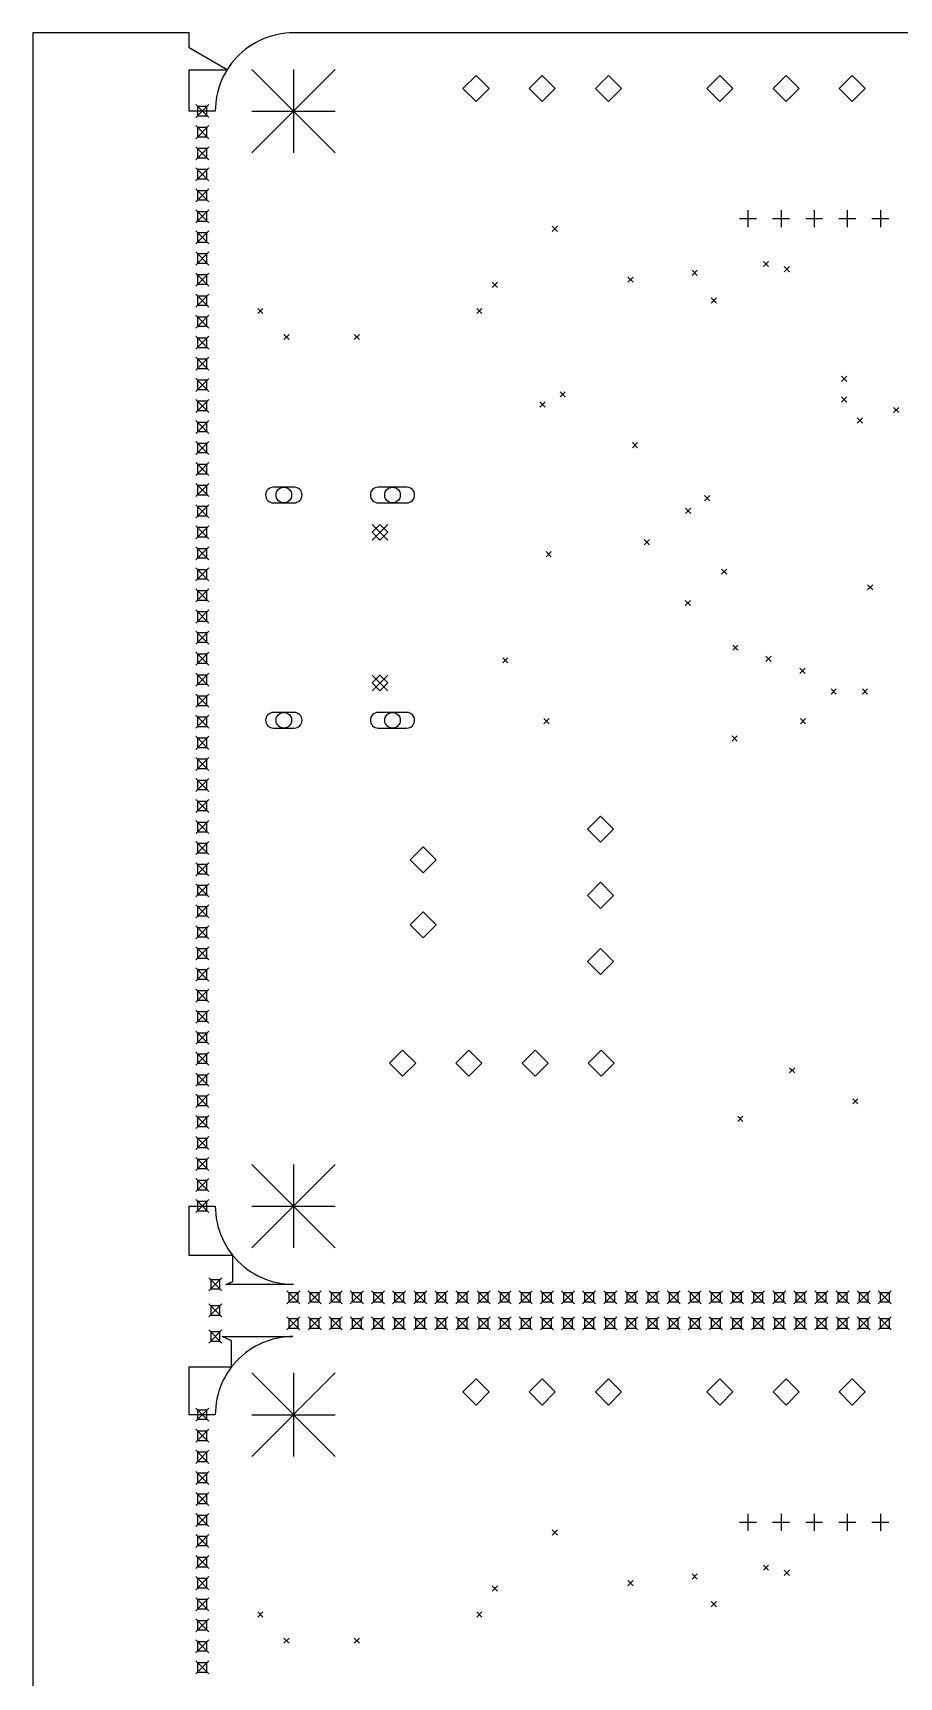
# Model space of a CAD drawing. Extents: x 69 to 143, y -148 to -20.
# Drawn here: x 71.5 to 104.7, y -83.1 to -20 of the extents above; entities that cross this region are included whole.
import ezdxf

# ---------------------------------------------------------------- set-up
doc = ezdxf.new("R2010")
doc.units = 0
doc.layers.add('BLACK', color=7, linetype='CONTINUOUS')

msp = doc.modelspace()

# ---------------------------------------------------------------- linework, layer by layer
at = {"layer": 'BLACK', "linetype": 'CONTINUOUS'}
for p, q in [((76.499991, -20), (71.499991, -20)), ((71.499991, -20), (71.499991, -118.000027)), ((77.499991, -20), (76.499991, -20)), ((77.499991, -20.575822), (77.499991, -20)), ((80.601897, -20.137578), (80.45807, -20.186738)), ((80.74803, -20.095765), (80.601897, -20.137578)), ((80.896093, -20.061408), (80.74803, -20.095765)), ((81.045706, -20.034595), (80.896093, -20.061408)), ((81.196485, -20.015393), (81.045706, -20.034595)), ((81.348043, -20.003854), (81.196485, -20.015393)), ((81.49999, -20.000006), (81.348043, -20.003854)), ((128.499991, -20), (81.49999, -20.000006)), ((78.954047, -21.413101), (77.499991, -20.575822)), ((79.545863, -20.723716), (79.433079, -20.825612)), ((79.663663, -20.627664), (79.545863, -20.723716)), ((79.786177, -20.537701), (79.663663, -20.627664)), ((79.913091, -20.454058), (79.786177, -20.537701)), ((80.044078, -20.376952), (79.913091, -20.454058)), ((80.178802, -20.306579), (80.044078, -20.376952)), ((80.316917, -20.24312), (80.178802, -20.306579)), ((80.45807, -20.186738), (80.316917, -20.24312)), ((77.499991, -23), (77.499991, -21.413101)), ((77.499991, -21.413101), (78.954047, -21.413101)), ((78.954047, -21.413101), (78.87694, -21.544087)), ((79.037689, -21.286187), (78.954047, -21.413101)), ((79.127652, -21.163674), (79.037689, -21.286187)), ((79.223705, -21.045874), (79.127652, -21.163674)), ((79.325601, -20.93309), (79.223705, -21.045874)), ((79.433079, -20.825612), (79.325601, -20.93309)), ((79.899948, -21.400063), (83.099948, -24.600063)), ((83.099948, -21.400063), (79.899948, -24.600063)), ((81.499948, -21.400063), (81.499948, -24.600063)), ((78.686725, -21.958079), (78.637564, -22.101907)), ((78.743107, -21.816927), (78.686725, -21.958079)), ((78.806566, -21.678811), (78.743107, -21.816927)), ((78.87694, -21.544087), (78.806566, -21.678811)), ((88.504548, -21.628763), (88.004548, -22.128763)), ((89.004548, -22.128763), (88.504548, -21.628763)), ((91.044548, -21.628763), (90.544548, -22.128763)), ((91.544548, -22.128763), (91.044548, -21.628763)), ((93.584548, -21.628763), (93.084548, -22.128763)), ((94.084548, -22.128763), (93.584548, -21.628763)), ((97.862948, -21.628763), (97.362948, -22.128763)), ((98.362948, -22.128763), (97.862948, -21.628763)), ((100.402948, -21.628763), (99.902948, -22.128763)), ((100.902948, -22.128763), (100.402948, -21.628763)), ((102.942948, -21.628763), (102.442948, -22.128763)), ((103.442948, -22.128763), (102.942948, -21.628763)), ((78.515379, -22.696494), (78.503839, -22.848052)), ((78.534581, -22.545715), (78.515379, -22.696494)), ((78.561394, -22.396102), (78.534581, -22.545715)), ((78.595752, -22.248039), (78.561394, -22.396102)), ((78.637564, -22.101907), (78.595752, -22.248039)), ((88.004548, -22.128763), (88.504548, -22.628763)), ((88.504548, -22.628763), (89.004548, -22.128763)), ((90.544548, -22.128763), (91.044548, -22.628763)), ((91.044548, -22.628763), (91.544548, -22.128763)), ((93.084548, -22.128763), (93.584548, -22.628763)), ((93.584548, -22.628763), (94.084548, -22.128763)), ((97.362948, -22.128763), (97.862948, -22.628763)), ((97.862948, -22.628763), (98.362948, -22.128763)), ((99.902948, -22.128763), (100.402948, -22.628763)), ((100.402948, -22.628763), (100.902948, -22.128763)), ((102.442948, -22.128763), (102.942948, -22.628763)), ((102.942948, -22.628763), (103.442948, -22.128763)), ((78.499991, -23), (77.499991, -23)), ((77.749992, -22.750001), (78.249992, -23.250001)), ((78.249992, -22.750001), (77.749992, -23.250001)), ((78.17677, -22.823223), (77.823214, -22.823223)), ((77.823214, -22.823223), (77.823214, -23.176779)), ((77.823214, -23.176779), (78.17677, -23.176779)), ((78.17677, -23.176779), (78.17677, -22.823223)), ((78.503839, -22.848052), (78.499991, -23)), ((79.899948, -23.000063), (83.099948, -23.000063)), ((77.749992, -23.557693), (78.249992, -24.057693)), ((78.249992, -23.557693), (77.749992, -24.057693)), ((78.17677, -23.630915), (77.823214, -23.630915)), ((77.823214, -23.630915), (77.823214, -23.984471)), ((78.17677, -23.984471), (78.17677, -23.630915)), ((77.749992, -24.365385), (78.249992, -24.865385)), ((78.249992, -24.365385), (77.749992, -24.865385)), ((77.823214, -23.984471), (78.17677, -23.984471)), ((78.17677, -24.438607), (77.823214, -24.438607)), ((77.823214, -24.438607), (77.823214, -24.792163)), ((78.17677, -24.792163), (78.17677, -24.438607)), ((77.749993, -25.173078), (78.249993, -25.673078)), ((78.249993, -25.173078), (77.749993, -25.673078)), ((77.823214, -24.792163), (78.17677, -24.792163)), ((78.176771, -25.2463), (77.823215, -25.2463)), ((77.823215, -25.2463), (77.823215, -25.599856)), ((77.823215, -25.599856), (78.176771, -25.599856)), ((78.176771, -25.599856), (78.176771, -25.2463)), ((77.749993, -25.98077), (78.249993, -26.48077)), ((78.249993, -25.98077), (77.749993, -26.48077)), ((78.176771, -26.053992), (77.823215, -26.053992)), ((77.823215, -26.053992), (77.823215, -26.407548)), ((77.823215, -26.407548), (78.176771, -26.407548)), ((78.176771, -26.407548), (78.176771, -26.053992)), ((77.749993, -26.788462), (78.249993, -27.288462)), ((78.249993, -26.788462), (77.749993, -27.288462)), ((78.176771, -26.861684), (77.823215, -26.861684)), ((77.823215, -26.861684), (77.823215, -27.21524)), ((78.176771, -27.21524), (78.176771, -26.861684)), ((98.939948, -26.800063), (98.939948, -27.450063)), ((100.209948, -26.800063), (100.209948, -27.450063)), ((101.479948, -26.800063), (101.479948, -27.450063)), ((102.749948, -26.800063), (102.749948, -27.450063)), ((104.019948, -26.800063), (104.019948, -27.450063)), ((77.749994, -27.596155), (78.249994, -28.096155)), ((78.249994, -27.596155), (77.749994, -28.096155)), ((77.823215, -27.21524), (78.176771, -27.21524)), ((78.176772, -27.669377), (77.823216, -27.669377)), ((77.823216, -27.669377), (77.823216, -28.022933)), ((78.176772, -28.022933), (78.176772, -27.669377)), ((91.429648, -27.415063), (91.629648, -27.615063)), ((91.629648, -27.415063), (91.429648, -27.615063)), ((98.614948, -27.125063), (99.264948, -27.125063)), ((99.884948, -27.125063), (100.534948, -27.125063)), ((101.154948, -27.125063), (101.804948, -27.125063)), ((102.424948, -27.125063), (103.074948, -27.125063)), ((103.694948, -27.125063), (104.344948, -27.125063)), ((77.823216, -28.022933), (78.176772, -28.022933)), ((77.749994, -28.403847), (78.249994, -28.903847)), ((78.249994, -28.403847), (77.749994, -28.903847)), ((78.176772, -28.477069), (77.823216, -28.477069)), ((77.823216, -28.477069), (77.823216, -28.830625)), ((77.823216, -28.830625), (78.176772, -28.830625)), ((78.176772, -28.830625), (78.176772, -28.477069)), ((99.529648, -28.765063), (99.729648, -28.965063)), ((99.729648, -28.765063), (99.529648, -28.965063)), ((100.329648, -28.965063), (100.529648, -29.165063)), ((100.529648, -28.965063), (100.329648, -29.165063)), ((77.749995, -29.211539), (78.249995, -29.711539)), ((78.249995, -29.211539), (77.749995, -29.711539)), ((78.176773, -29.284761), (77.823217, -29.284761)), ((77.823217, -29.284761), (77.823217, -29.638317)), ((77.823217, -29.638317), (78.176773, -29.638317)), ((78.176773, -29.638317), (78.176773, -29.284761)), ((89.129648, -29.565063), (89.329648, -29.765063)), ((89.329648, -29.565063), (89.129648, -29.765063)), ((94.329648, -29.365063), (94.529648, -29.565063)), ((94.529648, -29.365063), (94.329648, -29.565063)), ((96.792648, -29.102063), (96.992648, -29.302063)), ((96.992648, -29.102063), (96.792648, -29.302063)), ((77.749995, -30.019232), (78.249995, -30.519232)), ((78.249995, -30.019232), (77.749995, -30.519232)), ((78.176773, -30.092454), (77.823217, -30.092454)), ((77.823217, -30.092454), (77.823217, -30.44601)), ((78.176773, -30.44601), (78.176773, -30.092454)), ((97.529648, -30.165063), (97.729648, -30.365063)), ((97.729648, -30.165063), (97.529648, -30.365063)), ((77.749995, -30.826924), (78.249995, -31.326924)), ((78.249995, -30.826924), (77.749995, -31.326924)), ((77.823217, -30.44601), (78.176773, -30.44601)), ((78.176773, -30.900146), (77.823217, -30.900146)), ((77.823217, -30.900146), (77.823217, -31.253702)), ((78.176773, -31.253702), (78.176773, -30.900146)), ((80.129648, -30.565063), (80.329648, -30.765063)), ((80.329648, -30.565063), (80.129648, -30.765063)), ((88.529648, -30.565063), (88.729648, -30.765063)), ((88.729648, -30.565063), (88.529648, -30.765063)), ((77.823217, -31.253702), (78.176773, -31.253702)), ((77.749996, -31.634616), (78.249996, -32.134616)), ((78.249996, -31.634616), (77.749996, -32.134616)), ((78.176774, -31.707838), (77.823218, -31.707838)), ((77.823218, -31.707838), (77.823218, -32.061394)), ((77.823218, -32.061394), (78.176774, -32.061394)), ((78.176774, -32.061394), (78.176774, -31.707838)), ((81.129648, -31.565063), (81.329648, -31.765063)), ((81.329648, -31.565063), (81.129648, -31.765063)), ((83.829648, -31.565063), (84.029648, -31.765063)), ((84.029648, -31.565063), (83.829648, -31.765063)), ((77.749996, -32.442308), (78.249996, -32.942308)), ((78.249996, -32.442308), (77.749996, -32.942308)), ((78.176774, -32.51553), (77.823218, -32.51553)), ((77.823218, -32.51553), (77.823218, -32.869086)), ((78.176774, -32.869086), (78.176774, -32.51553)), ((77.749997, -33.250001), (78.249997, -33.750001)), ((78.249997, -33.250001), (77.749997, -33.750001)), ((77.823218, -32.869086), (78.176774, -32.869086)), ((78.176775, -33.323223), (77.823219, -33.323223)), ((77.823219, -33.323223), (77.823219, -33.676779)), ((78.176775, -33.676779), (78.176775, -33.323223)), ((102.529648, -33.165063), (102.729648, -33.365063)), ((102.729648, -33.165063), (102.529648, -33.365063)), ((77.823219, -33.676779), (78.176775, -33.676779)), ((91.729648, -33.765063), (91.929648, -33.965063)), ((91.929648, -33.765063), (91.729648, -33.965063)), ((102.529648, -33.965063), (102.729648, -34.165063)), ((102.729648, -33.965063), (102.529648, -34.165063)), ((77.749997, -34.057693), (78.249997, -34.557693)), ((78.249997, -34.057693), (77.749997, -34.557693)), ((78.176775, -34.130915), (77.823219, -34.130915)), ((77.823219, -34.130915), (77.823219, -34.484471)), ((77.823219, -34.484471), (78.176775, -34.484471)), ((78.176775, -34.484471), (78.176775, -34.130915)), ((90.955448, -34.149963), (91.155448, -34.349963)), ((91.155448, -34.149963), (90.955448, -34.349963)), ((104.529648, -34.365063), (104.729648, -34.565063)), ((104.729648, -34.365063), (104.529648, -34.565063)), ((77.749997, -34.865385), (78.249997, -35.365385)), ((78.249997, -34.865385), (77.749997, -35.365385)), ((78.176775, -34.938607), (77.823219, -34.938607)), ((77.823219, -34.938607), (77.823219, -35.292163)), ((77.823219, -35.292163), (78.176775, -35.292163)), ((78.176775, -35.292163), (78.176775, -34.938607)), ((103.129648, -34.765063), (103.329648, -34.965063)), ((103.329648, -34.765063), (103.129648, -34.965063)), ((77.749998, -35.673078), (78.249998, -36.173078)), ((78.249998, -35.673078), (77.749998, -36.173078)), ((78.176776, -35.7463), (77.82322, -35.7463)), ((77.82322, -35.7463), (77.82322, -36.099856)), ((78.176776, -36.099856), (78.176776, -35.7463)), ((94.503948, -35.714463), (94.703948, -35.914463)), ((94.703948, -35.714463), (94.503948, -35.914463)), ((77.749998, -36.48077), (78.249998, -36.98077)), ((78.249998, -36.48077), (77.749998, -36.98077)), ((77.82322, -36.099856), (78.176776, -36.099856)), ((78.176776, -36.553992), (77.82322, -36.553992)), ((77.82322, -36.553992), (77.82322, -36.907548)), ((78.176776, -36.907548), (78.176776, -36.553992)), ((77.82322, -36.907548), (78.176776, -36.907548)), ((77.749998, -37.288462), (78.249998, -37.788462)), ((78.249998, -37.288462), (77.749998, -37.788462)), ((78.176776, -37.361684), (77.82322, -37.361684)), ((77.82322, -37.361684), (77.82322, -37.71524)), ((77.82322, -37.71524), (78.176776, -37.71524)), ((78.176776, -37.71524), (78.176776, -37.361684)), ((81.529648, -37.425063), (80.729648, -37.425063)), ((85.849648, -37.425063), (84.749648, -37.425063)), ((97.272848, -37.749363), (97.472848, -37.949363)), ((97.472848, -37.749363), (97.272848, -37.949363)), ((77.749999, -38.096155), (78.249999, -38.596155)), ((78.249999, -38.096155), (77.749999, -38.596155)), ((78.176777, -38.169377), (77.823221, -38.169377)), ((77.823221, -38.169377), (77.823221, -38.522933)), ((78.176777, -38.522933), (78.176777, -38.169377)), ((80.729648, -38.025063), (81.529648, -38.025063)), ((84.749648, -38.025063), (85.849648, -38.025063)), ((96.547048, -38.231563), (96.747048, -38.431563)), ((96.747048, -38.231563), (96.547048, -38.431563)), ((77.749999, -38.903847), (78.249999, -39.403847)), ((78.249999, -38.903847), (77.749999, -39.403847)), ((77.823221, -38.522933), (78.176777, -38.522933)), ((78.176777, -38.977069), (77.823221, -38.977069)), ((77.823221, -38.977069), (77.823221, -39.330625)), ((78.176777, -39.330625), (78.176777, -38.977069)), ((84.519648, -38.855063), (85.119648, -39.455063)), ((85.119648, -38.855063), (84.519648, -39.455063)), ((84.819648, -38.855063), (84.519648, -39.155063)), ((85.119648, -39.155063), (84.819648, -38.855063)), ((77.75, -39.711539), (78.25, -40.211539)), ((78.25, -39.711539), (77.75, -40.211539)), ((77.823221, -39.330625), (78.176777, -39.330625)), ((84.519648, -39.155063), (84.819648, -39.455063)), ((84.819648, -39.455063), (85.119648, -39.155063)), ((94.955648, -39.436263), (95.155648, -39.636263)), ((95.155648, -39.436263), (94.955648, -39.636263)), ((78.176778, -39.784761), (77.823222, -39.784761)), ((77.823222, -39.784761), (77.823222, -40.138317)), ((77.823222, -40.138317), (78.176778, -40.138317)), ((78.176778, -40.138317), (78.176778, -39.784761)), ((91.190848, -39.892663), (91.390848, -40.092663)), ((91.390848, -39.892663), (91.190848, -40.092663)), ((77.75, -40.519232), (78.25, -41.019232)), ((78.25, -40.519232), (77.75, -41.019232)), ((78.176778, -40.592454), (77.823222, -40.592454)), ((77.823222, -40.592454), (77.823222, -40.94601)), ((77.823222, -40.94601), (78.176778, -40.94601)), ((78.176778, -40.94601), (78.176778, -40.592454)), ((97.929648, -40.565063), (98.129648, -40.765063)), ((98.129648, -40.565063), (97.929648, -40.765063)), ((77.75, -41.326924), (78.25, -41.826924)), ((78.25, -41.326924), (77.75, -41.826924)), ((78.176778, -41.400146), (77.823222, -41.400146)), ((77.823222, -41.400146), (77.823222, -41.753702)), ((78.176778, -41.753702), (78.176778, -41.400146)), ((103.530163, -41.165578), (103.730163, -41.365578)), ((103.730163, -41.165578), (103.530163, -41.365578)), ((77.750001, -42.134616), (78.250001, -42.634616)), ((78.250001, -42.134616), (77.750001, -42.634616)), ((77.823222, -41.753702), (78.176778, -41.753702)), ((78.176779, -42.207838), (77.823223, -42.207838)), ((77.823223, -42.207838), (77.823223, -42.561394)), ((78.176779, -42.561394), (78.176779, -42.207838)), ((96.529648, -41.765063), (96.729648, -41.965063)), ((96.729648, -41.765063), (96.529648, -41.965063)), ((77.823223, -42.561394), (78.176779, -42.561394)), ((77.750001, -42.942308), (78.250001, -43.442308)), ((78.250001, -42.942308), (77.750001, -43.442308)), ((78.176779, -43.01553), (77.823223, -43.01553)), ((77.823223, -43.01553), (77.823223, -43.369086)), ((77.823223, -43.369086), (78.176779, -43.369086)), ((78.176779, -43.369086), (78.176779, -43.01553)), ((98.354648, -43.478063), (98.554648, -43.678063)), ((98.554648, -43.478063), (98.354648, -43.678063)), ((77.750002, -43.750001), (78.250002, -44.250001)), ((78.250002, -43.750001), (77.750002, -44.250001)), ((78.17678, -43.823223), (77.823224, -43.823223)), ((77.823224, -43.823223), (77.823224, -44.176779)), ((78.17678, -44.176779), (78.17678, -43.823223)), ((89.529648, -43.965063), (89.729648, -44.165063)), ((89.729648, -43.965063), (89.529648, -44.165063)), ((99.624648, -43.905063), (99.824648, -44.105063)), ((99.824648, -43.905063), (99.624648, -44.105063)), ((77.750002, -44.557692), (78.250002, -45.057692)), ((78.250002, -44.557692), (77.750002, -45.057692)), ((77.823224, -44.176779), (78.17678, -44.176779)), ((78.17678, -44.630914), (77.823224, -44.630914)), ((77.823224, -44.630914), (77.823224, -44.98447)), ((78.17678, -44.98447), (78.17678, -44.630914)), ((84.519648, -44.635063), (85.119648, -45.235063)), ((85.119648, -44.635063), (84.519648, -45.235063)), ((84.819648, -44.635063), (84.519648, -44.935063)), ((85.119648, -44.935063), (84.819648, -44.635063)), ((100.929648, -44.365063), (101.129648, -44.565063)), ((101.129648, -44.365063), (100.929648, -44.565063)), ((77.750002, -45.365384), (78.250002, -45.865384)), ((78.250002, -45.365384), (77.750002, -45.865384)), ((77.823224, -44.98447), (78.17678, -44.98447)), ((84.519648, -44.935063), (84.819648, -45.235063)), ((84.819648, -45.235063), (85.119648, -44.935063)), ((102.129648, -45.165063), (102.329648, -45.365063)), ((102.329648, -45.165063), (102.129648, -45.365063)), ((103.329648, -45.165063), (103.529648, -45.365063)), ((103.529648, -45.165063), (103.329648, -45.365063)), ((78.17678, -45.438606), (77.823224, -45.438606)), ((77.823224, -45.438606), (77.823224, -45.792162)), ((77.823224, -45.792162), (78.17678, -45.792162)), ((78.17678, -45.792162), (78.17678, -45.438606)), ((77.750003, -46.173077), (78.250003, -46.673077)), ((78.250003, -46.173077), (77.750003, -46.673077)), ((78.176781, -46.246299), (77.823225, -46.246299)), ((77.823225, -46.246299), (77.823225, -46.599855)), ((77.823225, -46.599855), (78.176781, -46.599855)), ((78.176781, -46.599855), (78.176781, -46.246299)), ((81.529648, -46.065063), (80.729648, -46.065063)), ((80.729648, -46.665063), (81.529648, -46.665063)), ((85.849648, -46.065063), (84.749648, -46.065063)), ((84.749648, -46.665063), (85.849648, -46.665063)), ((91.107548, -46.298463), (91.307548, -46.498463)), ((91.307548, -46.298463), (91.107548, -46.498463)), ((100.952048, -46.298463), (101.152048, -46.498463)), ((101.152048, -46.298463), (100.952048, -46.498463)), ((77.750003, -46.980769), (78.250003, -47.480769)), ((78.250003, -46.980769), (77.750003, -47.480769)), ((78.176781, -47.053991), (77.823225, -47.053991)), ((77.823225, -47.053991), (77.823225, -47.407547)), ((78.176781, -47.407547), (78.176781, -47.053991)), ((98.329648, -46.965063), (98.529648, -47.165063)), ((98.529648, -46.965063), (98.329648, -47.165063)), ((77.750003, -47.788461), (78.250003, -48.288461)), ((78.250003, -47.788461), (77.750003, -48.288461)), ((77.823225, -47.407547), (78.176781, -47.407547)), ((78.176781, -47.861683), (77.823225, -47.861683)), ((77.823225, -47.861683), (77.823225, -48.215239)), ((78.176781, -48.215239), (78.176781, -47.861683)), ((77.823225, -48.215239), (78.176781, -48.215239)), ((77.750004, -48.596154), (78.250004, -49.096154)), ((78.250004, -48.596154), (77.750004, -49.096154)), ((78.176782, -48.669376), (77.823226, -48.669376)), ((77.823226, -48.669376), (77.823226, -49.022932)), ((77.823226, -49.022932), (78.176782, -49.022932)), ((78.176782, -49.022932), (78.176782, -48.669376)), ((77.750004, -49.403846), (78.250004, -49.903846)), ((78.250004, -49.403846), (77.750004, -49.903846)), ((78.176782, -49.477068), (77.823226, -49.477068)), ((77.823226, -49.477068), (77.823226, -49.830624)), ((78.176782, -49.830624), (78.176782, -49.477068)), ((77.750005, -50.211538), (78.250005, -50.711538)), ((78.250005, -50.211538), (77.750005, -50.711538)), ((77.823226, -49.830624), (78.176782, -49.830624)), ((78.176783, -50.28476), (77.823227, -50.28476)), ((77.823227, -50.28476), (77.823227, -50.638316)), ((78.176783, -50.638316), (78.176783, -50.28476)), ((93.279648, -50.040063), (92.779648, -50.540063)), ((93.779648, -50.540063), (93.279648, -50.040063)), ((77.750005, -51.019231), (78.250005, -51.519231)), ((78.250005, -51.019231), (77.750005, -51.519231)), ((77.823227, -50.638316), (78.176783, -50.638316)), ((92.779648, -50.540063), (93.279648, -51.040063)), ((93.279648, -51.040063), (93.779648, -50.540063)), ((78.176783, -51.092453), (77.823227, -51.092453)), ((77.823227, -51.092453), (77.823227, -51.446009)), ((77.823227, -51.446009), (78.176783, -51.446009)), ((78.176783, -51.446009), (78.176783, -51.092453)), ((86.479648, -51.215063), (85.979648, -51.715063)), ((86.979648, -51.715063), (86.479648, -51.215063)), ((77.750005, -51.826923), (78.250005, -52.326923)), ((78.250005, -51.826923), (77.750005, -52.326923)), ((78.176783, -51.900145), (77.823227, -51.900145)), ((77.823227, -51.900145), (77.823227, -52.253701)), ((77.823227, -52.253701), (78.176783, -52.253701)), ((78.176783, -52.253701), (78.176783, -51.900145)), ((85.979648, -51.715063), (86.479648, -52.215063)), ((86.479648, -52.215063), (86.979648, -51.715063)), ((77.750006, -52.634615), (78.250006, -53.134615)), ((78.250006, -52.634615), (77.750006, -53.134615)), ((78.176784, -52.707837), (77.823228, -52.707837)), ((77.823228, -52.707837), (77.823228, -53.061393)), ((78.176784, -53.061393), (78.176784, -52.707837)), ((93.279648, -52.580063), (92.779648, -53.080063)), ((93.779648, -53.080063), (93.279648, -52.580063)), ((77.750006, -53.442307), (78.250006, -53.942307)), ((78.250006, -53.442307), (77.750006, -53.942307)), ((77.823228, -53.061393), (78.176784, -53.061393)), ((78.176784, -53.515529), (77.823228, -53.515529)), ((77.823228, -53.515529), (77.823228, -53.869085)), ((78.176784, -53.869085), (78.176784, -53.515529)), ((92.779648, -53.080063), (93.279648, -53.580063)), ((93.279648, -53.580063), (93.779648, -53.080063)), ((77.823228, -53.869085), (78.176784, -53.869085)), ((86.479648, -53.715063), (85.979648, -54.215063)), ((85.979648, -54.215063), (86.479648, -54.715063)), ((86.979648, -54.215063), (86.479648, -53.715063)), ((86.479648, -54.715063), (86.979648, -54.215063)), ((77.750007, -54.25), (78.250007, -54.75)), ((78.250007, -54.25), (77.750007, -54.75)), ((78.176785, -54.323222), (77.823229, -54.323222)), ((77.823229, -54.323222), (77.823229, -54.676778)), ((77.823229, -54.676778), (78.176785, -54.676778)), ((78.176785, -54.676778), (78.176785, -54.323222)), ((77.750007, -55.057692), (78.250007, -55.557692)), ((78.250007, -55.057692), (77.750007, -55.557692)), ((78.176785, -55.130914), (77.823229, -55.130914)), ((77.823229, -55.130914), (77.823229, -55.48447)), ((77.823229, -55.48447), (78.176785, -55.48447)), ((78.176785, -55.48447), (78.176785, -55.130914)), ((93.279648, -55.120063), (92.779648, -55.620063)), ((93.779648, -55.620063), (93.279648, -55.120063)), ((77.750007, -55.865384), (78.250007, -56.365384)), ((78.250007, -55.865384), (77.750007, -56.365384)), ((78.176785, -55.938606), (77.823229, -55.938606)), ((77.823229, -55.938606), (77.823229, -56.292162)), ((78.176785, -56.292162), (78.176785, -55.938606)), ((92.779648, -55.620063), (93.279648, -56.120063)), ((93.279648, -56.120063), (93.779648, -55.620063)), ((77.750008, -56.673077), (78.250008, -57.173077)), ((78.250008, -56.673077), (77.750008, -57.173077)), ((77.823229, -56.292162), (78.176785, -56.292162)), ((78.176786, -56.746299), (77.82323, -56.746299)), ((77.82323, -56.746299), (77.82323, -57.099855)), ((78.176786, -57.099855), (78.176786, -56.746299)), ((77.82323, -57.099855), (78.176786, -57.099855)), ((77.750008, -57.480769), (78.250008, -57.980769)), ((78.250008, -57.480769), (77.750008, -57.980769)), ((78.176786, -57.553991), (77.82323, -57.553991)), ((77.82323, -57.553991), (77.82323, -57.907547)), ((77.82323, -57.907547), (78.176786, -57.907547)), ((78.176786, -57.907547), (78.176786, -57.553991)), ((77.750008, -58.288461), (78.250008, -58.788461)), ((78.250008, -58.288461), (77.750008, -58.788461)), ((78.176786, -58.361683), (77.82323, -58.361683)), ((77.82323, -58.361683), (77.82323, -58.715239)), ((78.176786, -58.715239), (78.176786, -58.361683)), ((77.750009, -59.096154), (78.250009, -59.596154)), ((78.250009, -59.096154), (77.750009, -59.596154)), ((77.82323, -58.715239), (78.176786, -58.715239)), ((78.176787, -59.169376), (77.823231, -59.169376)), ((77.823231, -59.169376), (77.823231, -59.522932)), ((78.176787, -59.522932), (78.176787, -59.169376)), ((85.689648, -59.015063), (85.189648, -59.515063)), ((86.189648, -59.515063), (85.689648, -59.015063)), ((88.229648, -59.015063), (87.729648, -59.515063)), ((88.729648, -59.515063), (88.229648, -59.015063)), ((90.769648, -59.015063), (90.269648, -59.515063)), ((91.269648, -59.515063), (90.769648, -59.015063)), ((93.309648, -59.015063), (92.809648, -59.515063)), ((93.809648, -59.515063), (93.309648, -59.015063)), ((77.750009, -59.903846), (78.250009, -60.403846)), ((78.250009, -59.903846), (77.750009, -60.403846)), ((77.823231, -59.522932), (78.176787, -59.522932)), ((85.189648, -59.515063), (85.689648, -60.015063)), ((85.689648, -60.015063), (86.189648, -59.515063)), ((87.729648, -59.515063), (88.229648, -60.015063)), ((88.229648, -60.015063), (88.729648, -59.515063)), ((90.269648, -59.515063), (90.769648, -60.015063)), ((90.769648, -60.015063), (91.269648, -59.515063)), ((92.809648, -59.515063), (93.309648, -60.015063)), ((93.309648, -60.015063), (93.809648, -59.515063)), ((100.534248, -59.693963), (100.734248, -59.893963)), ((100.734248, -59.693963), (100.534248, -59.893963)), ((78.176787, -59.977068), (77.823231, -59.977068)), ((77.823231, -59.977068), (77.823231, -60.330624)), ((77.823231, -60.330624), (78.176787, -60.330624)), ((78.176787, -60.330624), (78.176787, -59.977068)), ((77.75001, -60.711538), (78.25001, -61.211538)), ((78.25001, -60.711538), (77.75001, -61.211538)), ((78.176788, -60.78476), (77.823232, -60.78476)), ((77.823232, -60.78476), (77.823232, -61.138316)), ((77.823232, -61.138316), (78.176788, -61.138316)), ((78.176788, -61.138316), (78.176788, -60.78476)), ((102.957448, -60.882963), (103.157448, -61.082963)), ((103.157448, -60.882963), (102.957448, -61.082963)), ((77.75001, -61.519231), (78.25001, -62.019231)), ((78.25001, -61.519231), (77.75001, -62.019231)), ((78.176788, -61.592453), (77.823232, -61.592453)), ((77.823232, -61.592453), (77.823232, -61.946009)), ((78.176788, -61.946009), (78.176788, -61.592453)), ((98.546548, -61.554463), (98.746548, -61.754463)), ((98.746548, -61.554463), (98.546548, -61.754463)), ((77.75001, -62.326923), (78.25001, -62.826923)), ((78.25001, -62.326923), (77.75001, -62.826923)), ((77.823232, -61.946009), (78.176788, -61.946009)), ((78.176788, -62.400145), (77.823232, -62.400145)), ((77.823232, -62.400145), (77.823232, -62.753701)), ((78.176788, -62.753701), (78.176788, -62.400145)), ((77.823232, -62.753701), (78.176788, -62.753701)), ((77.750011, -63.134615), (78.250011, -63.634615)), ((78.250011, -63.134615), (77.750011, -63.634615)), ((78.176789, -63.207837), (77.823233, -63.207837)), ((77.823233, -63.207837), (77.823233, -63.561393)), ((77.823233, -63.561393), (78.176789, -63.561393)), ((78.176789, -63.561393), (78.176789, -63.207837)), ((79.899948, -63.400063), (83.099948, -66.600063)), ((83.099948, -63.400063), (79.899948, -66.600063)), ((81.499948, -63.400063), (81.499948, -66.600063)), ((77.750011, -63.942307), (78.250011, -64.442307)), ((78.250011, -63.942307), (77.750011, -64.442307)), ((78.176789, -64.015529), (77.823233, -64.015529)), ((77.823233, -64.015529), (77.823233, -64.369085)), ((78.176789, -64.369085), (78.176789, -64.015529)), ((77.750012, -64.75), (78.250012, -65.25)), ((78.250012, -64.75), (77.750012, -65.25)), ((77.823233, -64.369085), (78.176789, -64.369085)), ((78.17679, -64.823222), (77.823234, -64.823222)), ((77.823234, -64.823222), (77.823234, -65.176778)), ((78.17679, -65.176778), (78.17679, -64.823222)), ((77.499991, -64.999999), (78.500011, -64.999999)), ((77.499991, -66.887944), (77.499991, -64.999999)), ((77.823234, -65.176778), (78.17679, -65.176778)), ((78.500011, -64.999999), (78.504124, -65.157006)), ((78.504124, -65.157006), (78.516448, -65.313582)), ((78.516448, -65.313582), (78.53695, -65.469299)), ((78.53695, -65.469299), (78.565574, -65.623729)), ((79.899948, -65.000063), (83.099948, -65.000063)), ((78.565574, -65.623729), (78.60224, -65.77645)), ((78.60224, -65.77645), (78.646848, -65.927042)), ((78.646848, -65.927042), (78.699277, -66.075094)), ((78.699277, -66.075094), (78.759382, -66.220198)), ((78.759382, -66.220198), (78.826999, -66.361959)), ((78.826999, -66.361959), (78.901942, -66.499986)), ((78.901942, -66.499986), (78.984006, -66.633902)), ((78.984006, -66.633902), (79.072966, -66.76334)), ((79.072966, -66.76334), (79.168579, -66.887944)), ((79.168579, -66.887944), (77.499991, -66.887944)), ((79.168579, -67.888444), (79.168579, -66.887944)), ((79.168579, -66.887944), (79.270581, -67.007374)), ((79.270581, -67.007374), (79.378694, -67.121302)), ((79.378694, -67.121302), (79.492621, -67.229416)), ((79.492621, -67.229416), (79.61205, -67.331419)), ((79.61205, -67.331419), (79.736654, -67.427032)), ((79.736654, -67.427032), (79.866091, -67.515993)), ((78.249991, -67.750513), (78.749991, -68.250513)), ((78.749991, -67.750513), (78.249991, -68.250513)), ((78.676769, -67.823735), (78.323213, -67.823735)), ((78.323213, -67.823735), (78.323213, -68.177291)), ((78.676769, -68.177291), (78.676769, -67.823735)), ((78.89965, -68.000513), (79.168579, -67.888444)), ((81.499991, -68.000513), (78.89965, -68.000513)), ((79.866091, -67.515993), (80.000007, -67.598058)), ((80.000007, -67.598058), (80.138034, -67.673002)), ((80.138034, -67.673002), (80.279793, -67.74062)), ((80.279793, -67.74062), (80.424898, -67.800726)), ((80.424898, -67.800726), (80.572949, -67.853155)), ((80.572949, -67.853155), (80.723541, -67.897765)), ((80.723541, -67.897765), (80.876261, -67.934432)), ((80.876261, -67.934432), (81.030691, -67.963057)), ((81.030691, -67.963057), (81.186408, -67.98356)), ((81.186408, -67.98356), (81.342984, -67.995885)), ((81.342984, -67.995885), (81.499991, -68)), ((78.323213, -68.177291), (78.676769, -68.177291)), ((81.249991, -68.249999), (81.749991, -68.749999)), ((81.749991, -68.249999), (81.249991, -68.749999)), ((81.676769, -68.323221), (81.323213, -68.323221)), ((81.323213, -68.323221), (81.323213, -68.676777)), ((81.323213, -68.676777), (81.676769, -68.676777)), ((81.676769, -68.676777), (81.676769, -68.323221)), ((82.060336, -68.25), (82.560336, -68.75)), ((82.560336, -68.25), (82.060336, -68.75)), ((82.487114, -68.323222), (82.133558, -68.323222)), ((82.133558, -68.323222), (82.133558, -68.676778)), ((82.133558, -68.676778), (82.487114, -68.676778)), ((82.487114, -68.676778), (82.487114, -68.323222)), ((82.870681, -68.25), (83.370681, -68.75)), ((83.370681, -68.25), (82.870681, -68.75)), ((83.297459, -68.323222), (82.943903, -68.323222)), ((82.943903, -68.323222), (82.943903, -68.676778)), ((82.943903, -68.676778), (83.297459, -68.676778)), ((83.297459, -68.676778), (83.297459, -68.323222)), ((83.681026, -68.25), (84.181026, -68.75)), ((84.181026, -68.25), (83.681026, -68.75)), ((84.107804, -68.323222), (83.754248, -68.323222)), ((83.754248, -68.323222), (83.754248, -68.676778)), ((83.754248, -68.676778), (84.107804, -68.676778)), ((84.107804, -68.676778), (84.107804, -68.323222)), ((84.491371, -68.25), (84.991371, -68.75)), ((84.991371, -68.25), (84.491371, -68.75)), ((84.918149, -68.323222), (84.564593, -68.323222)), ((84.564593, -68.323222), (84.564593, -68.676778)), ((84.564593, -68.676778), (84.918149, -68.676778)), ((84.918149, -68.676778), (84.918149, -68.323222)), ((85.301716, -68.250001), (85.801716, -68.750001)), ((85.801716, -68.250001), (85.301716, -68.750001)), ((85.728494, -68.323223), (85.374938, -68.323223)), ((85.374938, -68.323223), (85.374938, -68.676779)), ((85.374938, -68.676779), (85.728494, -68.676779)), ((85.728494, -68.676779), (85.728494, -68.323223)), ((86.112061, -68.250001), (86.612061, -68.750001)), ((86.612061, -68.250001), (86.112061, -68.750001)), ((86.538839, -68.323223), (86.185283, -68.323223)), ((86.185283, -68.323223), (86.185283, -68.676779)), ((86.185283, -68.676779), (86.538839, -68.676779)), ((86.538839, -68.676779), (86.538839, -68.323223)), ((86.922406, -68.250001), (87.422406, -68.750001)), ((87.422406, -68.250001), (86.922406, -68.750001)), ((87.349184, -68.323223), (86.995628, -68.323223)), ((86.995628, -68.323223), (86.995628, -68.676779)), ((86.995628, -68.676779), (87.349184, -68.676779)), ((87.349184, -68.676779), (87.349184, -68.323223)), ((87.732751, -68.250001), (88.232751, -68.750001)), ((88.232751, -68.250001), (87.732751, -68.750001)), ((88.159529, -68.323223), (87.805973, -68.323223)), ((87.805973, -68.323223), (87.805973, -68.676779)), ((87.805973, -68.676779), (88.159529, -68.676779)), ((88.159529, -68.676779), (88.159529, -68.323223)), ((88.543096, -68.250002), (89.043096, -68.750002)), ((89.043096, -68.250002), (88.543096, -68.750002)), ((88.969874, -68.323224), (88.616318, -68.323224)), ((88.616318, -68.323224), (88.616318, -68.67678)), ((88.616318, -68.67678), (88.969874, -68.67678)), ((88.969874, -68.67678), (88.969874, -68.323224)), ((89.353441, -68.250002), (89.853441, -68.750002)), ((89.853441, -68.250002), (89.353441, -68.750002)), ((89.780219, -68.323224), (89.426663, -68.323224)), ((89.426663, -68.323224), (89.426663, -68.67678)), ((89.426663, -68.67678), (89.780219, -68.67678)), ((89.780219, -68.67678), (89.780219, -68.323224)), ((90.163786, -68.250002), (90.663786, -68.750002)), ((90.663786, -68.250002), (90.163786, -68.750002)), ((90.590564, -68.323224), (90.237008, -68.323224)), ((90.237008, -68.323224), (90.237008, -68.67678)), ((90.237008, -68.67678), (90.590564, -68.67678)), ((90.590564, -68.67678), (90.590564, -68.323224)), ((90.974131, -68.250002), (91.474131, -68.750002)), ((91.474131, -68.250002), (90.974131, -68.750002)), ((91.400909, -68.323224), (91.047353, -68.323224)), ((91.047353, -68.323224), (91.047353, -68.67678)), ((91.047353, -68.67678), (91.400909, -68.67678)), ((91.400909, -68.67678), (91.400909, -68.323224)), ((91.784476, -68.250003), (92.284476, -68.750003)), ((92.284476, -68.250003), (91.784476, -68.750003)), ((92.211254, -68.323225), (91.857698, -68.323225)), ((91.857698, -68.323225), (91.857698, -68.676781)), ((91.857698, -68.676781), (92.211254, -68.676781)), ((92.211254, -68.676781), (92.211254, -68.323225)), ((92.594821, -68.250003), (93.094821, -68.750003)), ((93.094821, -68.250003), (92.594821, -68.750003)), ((93.021599, -68.323225), (92.668043, -68.323225)), ((92.668043, -68.323225), (92.668043, -68.676781)), ((92.668043, -68.676781), (93.021599, -68.676781)), ((93.021599, -68.676781), (93.021599, -68.323225)), ((93.405166, -68.250003), (93.905166, -68.750003)), ((93.905166, -68.250003), (93.405166, -68.750003)), ((93.831944, -68.323225), (93.478388, -68.323225)), ((93.478388, -68.323225), (93.478388, -68.676781)), ((93.478388, -68.676781), (93.831944, -68.676781)), ((93.831944, -68.676781), (93.831944, -68.323225)), ((94.215511, -68.250003), (94.715511, -68.750003)), ((94.715511, -68.250003), (94.215511, -68.750003)), ((94.642289, -68.323225), (94.288733, -68.323225)), ((94.288733, -68.323225), (94.288733, -68.676781)), ((94.288733, -68.676781), (94.642289, -68.676781)), ((94.642289, -68.676781), (94.642289, -68.323225)), ((95.025856, -68.250004), (95.525856, -68.750004)), ((95.525856, -68.250004), (95.025856, -68.750004)), ((95.452634, -68.323226), (95.099078, -68.323226)), ((95.099078, -68.323226), (95.099078, -68.676782)), ((95.099078, -68.676782), (95.452634, -68.676782)), ((95.452634, -68.676782), (95.452634, -68.323226)), ((95.836201, -68.250004), (96.336201, -68.750004)), ((96.336201, -68.250004), (95.836201, -68.750004)), ((96.262979, -68.323226), (95.909423, -68.323226)), ((95.909423, -68.323226), (95.909423, -68.676782)), ((95.909423, -68.676782), (96.262979, -68.676782)), ((96.262979, -68.676782), (96.262979, -68.323226)), ((96.646546, -68.250004), (97.146546, -68.750004)), ((97.146546, -68.250004), (96.646546, -68.750004)), ((97.073324, -68.323226), (96.719768, -68.323226)), ((96.719768, -68.323226), (96.719768, -68.676782)), ((96.719768, -68.676782), (97.073324, -68.676782)), ((97.073324, -68.676782), (97.073324, -68.323226)), ((97.456891, -68.250004), (97.956891, -68.750004)), ((97.956891, -68.250004), (97.456891, -68.750004)), ((97.883669, -68.323226), (97.530113, -68.323226)), ((97.530113, -68.323226), (97.530113, -68.676782)), ((97.530113, -68.676782), (97.883669, -68.676782)), ((97.883669, -68.676782), (97.883669, -68.323226)), ((98.267236, -68.250005), (98.767236, -68.750005)), ((98.767236, -68.250005), (98.267236, -68.750005)), ((98.694014, -68.323227), (98.340458, -68.323227)), ((98.340458, -68.323227), (98.340458, -68.676783)), ((98.340458, -68.676783), (98.694014, -68.676783)), ((98.694014, -68.676783), (98.694014, -68.323227)), ((99.077581, -68.250005), (99.577581, -68.750005)), ((99.577581, -68.250005), (99.077581, -68.750005)), ((99.504359, -68.323227), (99.150803, -68.323227)), ((99.150803, -68.323227), (99.150803, -68.676783)), ((99.150803, -68.676783), (99.504359, -68.676783)), ((99.504359, -68.676783), (99.504359, -68.323227)), ((99.887926, -68.250005), (100.387926, -68.750005)), ((100.387926, -68.250005), (99.887926, -68.750005)), ((100.314704, -68.323227), (99.961148, -68.323227)), ((99.961148, -68.323227), (99.961148, -68.676783)), ((99.961148, -68.676783), (100.314704, -68.676783)), ((100.314704, -68.676783), (100.314704, -68.323227)), ((100.698271, -68.250005), (101.198271, -68.750005)), ((101.198271, -68.250005), (100.698271, -68.750005)), ((101.125049, -68.323227), (100.771493, -68.323227)), ((100.771493, -68.323227), (100.771493, -68.676783)), ((100.771493, -68.676783), (101.125049, -68.676783)), ((101.125049, -68.676783), (101.125049, -68.323227)), ((101.508615, -68.250006), (102.008615, -68.750006)), ((102.008615, -68.250006), (101.508615, -68.750006)), ((101.935393, -68.323228), (101.581837, -68.323228)), ((101.581837, -68.323228), (101.581837, -68.676784)), ((101.581837, -68.676784), (101.935393, -68.676784)), ((101.935393, -68.676784), (101.935393, -68.323228)), ((102.31896, -68.250006), (102.81896, -68.750006)), ((102.81896, -68.250006), (102.31896, -68.750006)), ((102.745738, -68.323228), (102.392182, -68.323228)), ((102.392182, -68.323228), (102.392182, -68.676784)), ((102.392182, -68.676784), (102.745738, -68.676784)), ((102.745738, -68.676784), (102.745738, -68.323228)), ((103.129305, -68.250006), (103.629305, -68.750006)), ((103.629305, -68.250006), (103.129305, -68.750006)), ((103.556083, -68.323228), (103.202527, -68.323228)), ((103.202527, -68.323228), (103.202527, -68.676784)), ((103.202527, -68.676784), (103.556083, -68.676784)), ((103.556083, -68.676784), (103.556083, -68.323228)), ((103.93965, -68.250006), (104.43965, -68.750006)), ((104.43965, -68.250006), (103.93965, -68.750006)), ((104.366428, -68.323228), (104.012872, -68.323228)), ((104.012872, -68.323228), (104.012872, -68.676784)), ((104.012872, -68.676784), (104.366428, -68.676784)), ((104.366428, -68.676784), (104.366428, -68.323228)), ((78.249991, -68.750513), (78.749991, -69.250513)), ((78.749991, -68.750513), (78.249991, -69.250513)), ((78.676769, -68.823735), (78.323213, -68.823735)), ((78.323213, -68.823735), (78.323213, -69.177291)), ((78.323213, -69.177291), (78.676769, -69.177291)), ((78.676769, -69.177291), (78.676769, -68.823735)), ((81.249991, -69.25002), (81.749991, -69.75002)), ((81.749991, -69.25002), (81.249991, -69.75002)), ((81.676769, -69.323242), (81.323213, -69.323242)), ((81.323213, -69.323242), (81.323213, -69.676798)), ((81.676769, -69.676798), (81.676769, -69.323242)), ((82.060336, -69.250019), (82.560336, -69.750019)), ((82.560336, -69.250019), (82.060336, -69.750019)), ((82.487114, -69.323241), (82.133558, -69.323241)), ((82.133558, -69.323241), (82.133558, -69.676797)), ((82.487114, -69.676797), (82.487114, -69.323241)), ((82.870681, -69.250019), (83.370681, -69.750019)), ((83.370681, -69.250019), (82.870681, -69.750019)), ((83.297459, -69.323241), (82.943903, -69.323241)), ((82.943903, -69.323241), (82.943903, -69.676797)), ((83.297459, -69.676797), (83.297459, -69.323241)), ((83.681026, -69.250019), (84.181026, -69.750019)), ((84.181026, -69.250019), (83.681026, -69.750019)), ((84.107804, -69.323241), (83.754248, -69.323241)), ((83.754248, -69.323241), (83.754248, -69.676797)), ((84.107804, -69.676797), (84.107804, -69.323241)), ((84.491371, -69.250019), (84.991371, -69.750019)), ((84.991371, -69.250019), (84.491371, -69.750019)), ((84.918149, -69.323241), (84.564593, -69.323241)), ((84.564593, -69.323241), (84.564593, -69.676797)), ((84.918149, -69.676797), (84.918149, -69.323241)), ((85.301716, -69.250019), (85.801716, -69.750019)), ((85.801716, -69.250019), (85.301716, -69.750019)), ((85.728494, -69.323241), (85.374938, -69.323241)), ((85.374938, -69.323241), (85.374938, -69.676797)), ((85.728494, -69.676797), (85.728494, -69.323241)), ((86.11206, -69.250019), (86.61206, -69.750019)), ((86.61206, -69.250019), (86.11206, -69.750019)), ((86.538838, -69.323241), (86.185282, -69.323241)), ((86.185282, -69.323241), (86.185282, -69.676797)), ((86.538838, -69.676797), (86.538838, -69.323241)), ((86.922405, -69.250019), (87.422405, -69.750019)), ((87.422405, -69.250019), (86.922405, -69.750019)), ((87.349183, -69.323241), (86.995627, -69.323241)), ((86.995627, -69.323241), (86.995627, -69.676797)), ((87.349183, -69.676797), (87.349183, -69.323241)), ((87.73275, -69.250019), (88.23275, -69.750019)), ((88.23275, -69.250019), (87.73275, -69.750019)), ((88.159528, -69.323241), (87.805972, -69.323241)), ((87.805972, -69.323241), (87.805972, -69.676797)), ((88.159528, -69.676797), (88.159528, -69.323241)), ((88.543095, -69.250019), (89.043095, -69.750019)), ((89.043095, -69.250019), (88.543095, -69.750019)), ((88.969873, -69.323241), (88.616317, -69.323241)), ((88.616317, -69.323241), (88.616317, -69.676797)), ((88.969873, -69.676797), (88.969873, -69.323241)), ((89.35344, -69.250018), (89.85344, -69.750018)), ((89.85344, -69.250018), (89.35344, -69.750018)), ((89.780218, -69.32324), (89.426662, -69.32324)), ((89.426662, -69.32324), (89.426662, -69.676796)), ((89.780218, -69.676796), (89.780218, -69.32324)), ((90.163785, -69.250018), (90.663785, -69.750018)), ((90.663785, -69.250018), (90.163785, -69.750018)), ((90.590563, -69.32324), (90.237007, -69.32324)), ((90.237007, -69.32324), (90.237007, -69.676796)), ((90.590563, -69.676796), (90.590563, -69.32324)), ((90.974129, -69.250018), (91.474129, -69.750018)), ((91.474129, -69.250018), (90.974129, -69.750018)), ((91.400907, -69.32324), (91.047351, -69.32324)), ((91.047351, -69.32324), (91.047351, -69.676796)), ((91.400907, -69.676796), (91.400907, -69.32324)), ((91.784474, -69.250018), (92.284474, -69.750018)), ((92.284474, -69.250018), (91.784474, -69.750018)), ((92.211252, -69.32324), (91.857696, -69.32324)), ((91.857696, -69.32324), (91.857696, -69.676796)), ((92.211252, -69.676796), (92.211252, -69.32324)), ((92.594819, -69.250018), (93.094819, -69.750018)), ((93.094819, -69.250018), (92.594819, -69.750018)), ((93.021597, -69.32324), (92.668041, -69.32324)), ((92.668041, -69.32324), (92.668041, -69.676796)), ((93.021597, -69.676796), (93.021597, -69.32324)), ((93.405164, -69.250018), (93.905164, -69.750018)), ((93.905164, -69.250018), (93.405164, -69.750018)), ((93.831942, -69.32324), (93.478386, -69.32324)), ((93.478386, -69.32324), (93.478386, -69.676796)), ((93.831942, -69.676796), (93.831942, -69.32324)), ((94.215509, -69.250018), (94.715509, -69.750018)), ((94.715509, -69.250018), (94.215509, -69.750018)), ((94.642287, -69.32324), (94.288731, -69.32324)), ((94.288731, -69.32324), (94.288731, -69.676796)), ((94.642287, -69.676796), (94.642287, -69.32324)), ((95.025854, -69.250018), (95.525854, -69.750018)), ((95.525854, -69.250018), (95.025854, -69.750018)), ((95.452632, -69.32324), (95.099076, -69.32324)), ((95.099076, -69.32324), (95.099076, -69.676796)), ((95.452632, -69.676796), (95.452632, -69.32324)), ((95.836198, -69.250018), (96.336198, -69.750018)), ((96.336198, -69.250018), (95.836198, -69.750018)), ((96.262976, -69.32324), (95.90942, -69.32324)), ((95.90942, -69.32324), (95.90942, -69.676796)), ((96.262976, -69.676796), (96.262976, -69.32324)), ((96.646543, -69.250018), (97.146543, -69.750018)), ((97.146543, -69.250018), (96.646543, -69.750018)), ((97.073321, -69.32324), (96.719765, -69.32324)), ((96.719765, -69.32324), (96.719765, -69.676796)), ((97.073321, -69.676796), (97.073321, -69.32324)), ((97.456888, -69.250017), (97.956888, -69.750017)), ((97.956888, -69.250017), (97.456888, -69.750017)), ((97.883666, -69.323239), (97.53011, -69.323239)), ((97.53011, -69.323239), (97.53011, -69.676795)), ((97.883666, -69.676795), (97.883666, -69.323239)), ((98.267233, -69.250017), (98.767233, -69.750017)), ((98.767233, -69.250017), (98.267233, -69.750017)), ((98.694011, -69.323239), (98.340455, -69.323239)), ((98.340455, -69.323239), (98.340455, -69.676795)), ((98.694011, -69.676795), (98.694011, -69.323239)), ((99.077578, -69.250017), (99.577578, -69.750017)), ((99.577578, -69.250017), (99.077578, -69.750017)), ((99.504356, -69.323239), (99.1508, -69.323239)), ((99.1508, -69.323239), (99.1508, -69.676795)), ((99.504356, -69.676795), (99.504356, -69.323239)), ((99.887922, -69.250017), (100.387922, -69.750017)), ((100.387922, -69.250017), (99.887922, -69.750017)), ((100.3147, -69.323239), (99.961144, -69.323239)), ((99.961144, -69.323239), (99.961144, -69.676795)), ((100.3147, -69.676795), (100.3147, -69.323239)), ((100.698267, -69.250017), (101.198267, -69.750017)), ((101.198267, -69.250017), (100.698267, -69.750017)), ((101.125045, -69.323239), (100.771489, -69.323239)), ((100.771489, -69.323239), (100.771489, -69.676795)), ((101.125045, -69.676795), (101.125045, -69.323239)), ((101.508612, -69.250017), (102.008612, -69.750017)), ((102.008612, -69.250017), (101.508612, -69.750017)), ((101.93539, -69.323239), (101.581834, -69.323239)), ((101.581834, -69.323239), (101.581834, -69.676795)), ((101.93539, -69.676795), (101.93539, -69.323239)), ((102.318957, -69.250017), (102.818957, -69.750017)), ((102.818957, -69.250017), (102.318957, -69.750017)), ((102.745735, -69.323239), (102.392179, -69.323239)), ((102.392179, -69.323239), (102.392179, -69.676795)), ((102.745735, -69.676795), (102.745735, -69.323239)), ((103.129302, -69.250017), (103.629302, -69.750017)), ((103.629302, -69.250017), (103.129302, -69.750017)), ((103.55608, -69.323239), (103.202524, -69.323239)), ((103.202524, -69.323239), (103.202524, -69.676795)), ((103.55608, -69.676795), (103.55608, -69.323239)), ((103.939647, -69.250017), (104.439647, -69.750017)), ((104.439647, -69.250017), (103.939647, -69.750017)), ((104.366425, -69.323239), (104.012869, -69.323239)), ((104.012869, -69.323239), (104.012869, -69.676795)), ((104.366425, -69.676795), (104.366425, -69.323239)), ((78.249991, -69.750513), (78.749991, -70.250513)), ((78.749991, -69.750513), (78.249991, -70.250513)), ((78.676769, -69.823735), (78.323213, -69.823735)), ((78.323213, -69.823735), (78.323213, -70.177291)), ((78.676769, -70.177291), (78.676769, -69.823735)), ((79.127652, -70.164188), (78.758064, -70.000513)), ((78.758064, -70.000513), (81.480486, -70.000513)), ((81.323213, -69.676798), (81.676769, -69.676798)), ((81.480486, -70.000513), (81.348043, -70.003868)), ((82.133558, -69.676797), (82.487114, -69.676797)), ((82.943903, -69.676797), (83.297459, -69.676797)), ((83.754248, -69.676797), (84.107804, -69.676797)), ((84.564593, -69.676797), (84.918149, -69.676797)), ((85.374938, -69.676797), (85.728494, -69.676797)), ((86.185282, -69.676797), (86.538838, -69.676797)), ((86.995627, -69.676797), (87.349183, -69.676797)), ((87.805972, -69.676797), (88.159528, -69.676797)), ((88.616317, -69.676797), (88.969873, -69.676797)), ((89.426662, -69.676796), (89.780218, -69.676796)), ((90.237007, -69.676796), (90.590563, -69.676796)), ((91.047351, -69.676796), (91.400907, -69.676796)), ((91.857696, -69.676796), (92.211252, -69.676796)), ((92.668041, -69.676796), (93.021597, -69.676796)), ((93.478386, -69.676796), (93.831942, -69.676796)), ((94.288731, -69.676796), (94.642287, -69.676796)), ((95.099076, -69.676796), (95.452632, -69.676796)), ((95.90942, -69.676796), (96.262976, -69.676796)), ((96.719765, -69.676796), (97.073321, -69.676796)), ((97.53011, -69.676795), (97.883666, -69.676795)), ((98.340455, -69.676795), (98.694011, -69.676795)), ((99.1508, -69.676795), (99.504356, -69.676795)), ((99.961144, -69.676795), (100.3147, -69.676795)), ((100.771489, -69.676795), (101.125045, -69.676795)), ((101.581834, -69.676795), (101.93539, -69.676795)), ((102.392179, -69.676795), (102.745735, -69.676795)), ((103.202524, -69.676795), (103.55608, -69.676795)), ((104.012869, -69.676795), (104.366425, -69.676795)), ((78.323213, -70.177291), (78.676769, -70.177291)), ((79.127652, -71.163688), (79.127652, -70.164188)), ((79.663663, -70.627678), (79.545863, -70.72373)), ((79.786177, -70.537715), (79.663663, -70.627678)), ((79.913091, -70.454072), (79.786177, -70.537715)), ((80.044078, -70.376966), (79.913091, -70.454072)), ((80.178802, -70.306593), (80.044078, -70.376966)), ((80.316917, -70.243134), (80.178802, -70.306593)), ((80.45807, -70.186752), (80.316917, -70.243134)), ((80.601897, -70.137592), (80.45807, -70.186752)), ((80.74803, -70.095779), (80.601897, -70.137592)), ((80.896093, -70.061422), (80.74803, -70.095779)), ((81.045706, -70.034609), (80.896093, -70.061422)), ((81.196485, -70.015407), (81.045706, -70.034609)), ((81.348043, -70.003868), (81.196485, -70.015407)), ((77.499991, -71.163688), (79.127652, -71.163688)), ((77.499991, -73.000014), (77.499991, -71.163688)), ((79.127652, -71.163688), (79.037689, -71.286201)), ((79.223705, -71.045888), (79.127652, -71.163688)), ((79.325601, -70.933104), (79.223705, -71.045888)), ((79.433079, -70.825626), (79.325601, -70.933104)), ((79.545863, -70.72373), (79.433079, -70.825626)), ((78.743107, -71.816941), (78.686725, -71.958093)), ((78.806566, -71.678825), (78.743107, -71.816941)), ((78.87694, -71.544101), (78.806566, -71.678825)), ((78.954047, -71.413115), (78.87694, -71.544101)), ((79.037689, -71.286201), (78.954047, -71.413115)), ((79.899948, -71.400077), (83.099948, -74.600077)), ((83.099948, -71.400077), (79.899948, -74.600077)), ((81.499948, -71.400077), (81.499948, -74.600077)), ((88.504548, -71.628777), (88.004548, -72.128777)), ((89.004548, -72.128777), (88.504548, -71.628777)), ((91.044548, -71.628777), (90.544548, -72.128777)), ((91.544548, -72.128777), (91.044548, -71.628777)), ((93.584548, -71.628777), (93.084548, -72.128777)), ((94.084548, -72.128777), (93.584548, -71.628777)), ((97.862948, -71.628777), (97.362948, -72.128777)), ((98.362948, -72.128777), (97.862948, -71.628777)), ((100.402948, -71.628777), (99.902948, -72.128777)), ((100.902948, -72.128777), (100.402948, -71.628777)), ((102.942948, -71.628777), (102.442948, -72.128777)), ((103.442948, -72.128777), (102.942948, -71.628777)), ((78.561394, -72.396116), (78.534581, -72.545729)), ((78.595752, -72.248053), (78.561394, -72.396116)), ((78.637564, -72.101921), (78.595752, -72.248053)), ((78.686725, -71.958093), (78.637564, -72.101921)), ((88.004548, -72.128777), (88.504548, -72.628777)), ((88.504548, -72.628777), (89.004548, -72.128777)), ((90.544548, -72.128777), (91.044548, -72.628777)), ((91.044548, -72.628777), (91.544548, -72.128777)), ((93.084548, -72.128777), (93.584548, -72.628777)), ((93.584548, -72.628777), (94.084548, -72.128777)), ((97.362948, -72.128777), (97.862948, -72.628777)), ((97.862948, -72.628777), (98.362948, -72.128777)), ((99.902948, -72.128777), (100.402948, -72.628777)), ((100.402948, -72.628777), (100.902948, -72.128777)), ((102.442948, -72.128777), (102.942948, -72.628777)), ((102.942948, -72.628777), (103.442948, -72.128777)), ((78.499991, -73.000014), (77.499991, -73.000014)), ((77.749992, -72.750014), (78.249992, -73.250014)), ((78.249992, -72.750014), (77.749992, -73.250014)), ((78.17677, -72.823236), (77.823214, -72.823236)), ((77.823214, -72.823236), (77.823214, -73.176792)), ((78.17677, -73.176792), (78.17677, -72.823236)), ((78.503839, -72.848066), (78.499991, -73.000014)), ((78.515379, -72.696508), (78.503839, -72.848066)), ((78.534581, -72.545729), (78.515379, -72.696508)), ((79.899948, -73.000077), (83.099948, -73.000077)), ((77.749992, -73.557706), (78.249992, -74.057706)), ((78.249992, -73.557706), (77.749992, -74.057706)), ((77.823214, -73.176792), (78.17677, -73.176792)), ((78.17677, -73.630928), (77.823214, -73.630928)), ((77.823214, -73.630928), (77.823214, -73.984484)), ((78.17677, -73.984484), (78.17677, -73.630928)), ((77.749992, -74.365398), (78.249992, -74.865398)), ((78.249992, -74.365398), (77.749992, -74.865398)), ((77.823214, -73.984484), (78.17677, -73.984484)), ((78.17677, -74.43862), (77.823214, -74.43862)), ((77.823214, -74.43862), (77.823214, -74.792176)), ((77.823214, -74.792176), (78.17677, -74.792176)), ((78.17677, -74.792176), (78.17677, -74.43862)), ((77.749993, -75.173091), (78.249993, -75.673091)), ((78.249993, -75.173091), (77.749993, -75.673091)), ((78.176771, -75.246313), (77.823215, -75.246313)), ((77.823215, -75.246313), (77.823215, -75.599869)), ((77.823215, -75.599869), (78.176771, -75.599869)), ((78.176771, -75.599869), (78.176771, -75.246313)), ((77.749993, -75.980783), (78.249993, -76.480783)), ((78.249993, -75.980783), (77.749993, -76.480783)), ((78.176771, -76.054005), (77.823215, -76.054005)), ((77.823215, -76.054005), (77.823215, -76.407561)), ((78.176771, -76.407561), (78.176771, -76.054005)), ((77.749993, -76.788475), (78.249993, -77.288475)), ((78.249993, -76.788475), (77.749993, -77.288475)), ((77.823215, -76.407561), (78.176771, -76.407561)), ((78.176771, -76.861697), (77.823215, -76.861697)), ((77.823215, -76.861697), (77.823215, -77.215253)), ((78.176771, -77.215253), (78.176771, -76.861697)), ((98.939948, -76.800077), (98.939948, -77.450077)), ((100.209948, -76.800077), (100.209948, -77.450077)), ((101.479948, -76.800077), (101.479948, -77.450077)), ((102.749948, -76.800077), (102.749948, -77.450077)), ((104.019948, -76.800077), (104.019948, -77.450077)), ((77.823215, -77.215253), (78.176771, -77.215253)), ((91.429648, -77.415077), (91.629648, -77.615077)), ((91.629648, -77.415077), (91.429648, -77.615077)), ((98.614948, -77.125077), (99.264948, -77.125077)), ((99.884948, -77.125077), (100.534948, -77.125077)), ((101.154948, -77.125077), (101.804948, -77.125077)), ((102.424948, -77.125077), (103.074948, -77.125077)), ((103.694948, -77.125077), (104.344948, -77.125077)), ((77.749994, -77.596168), (78.249994, -78.096168)), ((78.249994, -77.596168), (77.749994, -78.096168)), ((78.176772, -77.66939), (77.823216, -77.66939)), ((77.823216, -77.66939), (77.823216, -78.022946)), ((77.823216, -78.022946), (78.176772, -78.022946)), ((78.176772, -78.022946), (78.176772, -77.66939)), ((77.749994, -78.40386), (78.249994, -78.90386)), ((78.249994, -78.40386), (77.749994, -78.90386)), ((78.176772, -78.477082), (77.823216, -78.477082)), ((77.823216, -78.477082), (77.823216, -78.830638)), ((77.823216, -78.830638), (78.176772, -78.830638)), ((78.176772, -78.830638), (78.176772, -78.477082)), ((99.529648, -78.765077), (99.729648, -78.965077)), ((99.729648, -78.765077), (99.529648, -78.965077)), ((77.749995, -79.211552), (78.249995, -79.711552)), ((78.249995, -79.211552), (77.749995, -79.711552)), ((78.176773, -79.284774), (77.823217, -79.284774)), ((77.823217, -79.284774), (77.823217, -79.63833)), ((78.176773, -79.63833), (78.176773, -79.284774)), ((94.329648, -79.365077), (94.529648, -79.565077)), ((94.529648, -79.365077), (94.329648, -79.565077)), ((96.792648, -79.102077), (96.992648, -79.302077)), ((96.992648, -79.102077), (96.792648, -79.302077)), ((100.329648, -78.965077), (100.529648, -79.165077)), ((100.529648, -78.965077), (100.329648, -79.165077)), ((77.749995, -80.019245), (78.249995, -80.519245)), ((78.249995, -80.019245), (77.749995, -80.519245)), ((77.823217, -79.63833), (78.176773, -79.63833)), ((78.176773, -80.092467), (77.823217, -80.092467)), ((77.823217, -80.092467), (77.823217, -80.446023)), ((78.176773, -80.446023), (78.176773, -80.092467)), ((89.129648, -79.565077), (89.329648, -79.765077)), ((89.329648, -79.565077), (89.129648, -79.765077)), ((77.823217, -80.446023), (78.176773, -80.446023)), ((80.129648, -80.565077), (80.329648, -80.765077)), ((80.329648, -80.565077), (80.129648, -80.765077)), ((88.529648, -80.565077), (88.729648, -80.765077)), ((88.729648, -80.565077), (88.529648, -80.765077)), ((97.529648, -80.165077), (97.729648, -80.365077)), ((97.729648, -80.165077), (97.529648, -80.365077)), ((77.749995, -80.826937), (78.249995, -81.326937)), ((78.249995, -80.826937), (77.749995, -81.326937)), ((78.176773, -80.900159), (77.823217, -80.900159)), ((77.823217, -80.900159), (77.823217, -81.253715)), ((77.823217, -81.253715), (78.176773, -81.253715)), ((78.176773, -81.253715), (78.176773, -80.900159)), ((77.749996, -81.634629), (78.249996, -82.134629)), ((78.249996, -81.634629), (77.749996, -82.134629)), ((78.176774, -81.707851), (77.823218, -81.707851)), ((77.823218, -81.707851), (77.823218, -82.061407)), ((78.176774, -82.061407), (78.176774, -81.707851)), ((81.129648, -81.565077), (81.329648, -81.765077)), ((81.329648, -81.565077), (81.129648, -81.765077)), ((83.829648, -81.565077), (84.029648, -81.765077)), ((84.029648, -81.565077), (83.829648, -81.765077)), ((77.749996, -82.442321), (78.249996, -82.942321)), ((78.249996, -82.442321), (77.749996, -82.942321)), ((77.823218, -82.061407), (78.176774, -82.061407)), ((78.176774, -82.515543), (77.823218, -82.515543)), ((77.823218, -82.515543), (77.823218, -82.869099)), ((78.176774, -82.869099), (78.176774, -82.515543)), ((77.823218, -82.869099), (78.176774, -82.869099))]:
    msp.add_line(p, q, dxfattribs=at)
at = {"layer": 'BLACK'}
for centre in [(81.129648, -37.725063), (85.299648, -37.725063), (81.129648, -46.365063), (85.299648, -46.365063)]:
    msp.add_circle(centre, 0.3, dxfattribs=at)
for centre, start, end in [((80.729648, -37.725063), 90, 270), ((81.529648, -37.725063), 270, 450), ((84.749648, -37.725063), 90, 270), ((85.849648, -37.725063), 270, 450), ((80.729648, -46.365063), 90, 270), ((81.529648, -46.365063), 270, 450), ((84.749648, -46.365063), 90, 270), ((85.849648, -46.365063), 270, 450)]:
    msp.add_arc(centre, 0.3, start, end, dxfattribs=at)

doc.saveas('drawing.dxf')
